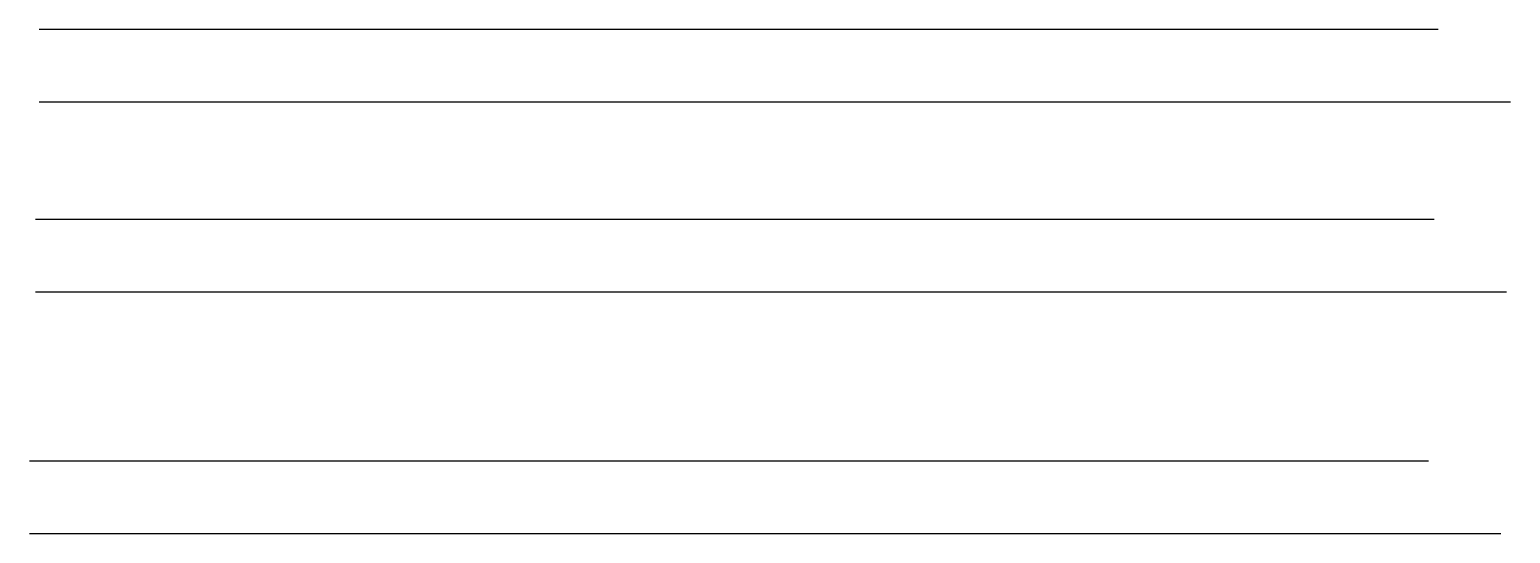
# Model space of a CAD drawing. Extents: x 71 to 512, y 456 to 606.
import ezdxf

# ---------------------------------------------------------------- set-up
doc = ezdxf.new("R2010")
doc.units = 0
doc.layers.add('Ebene_1', color=7, linetype='CONTINUOUS')

msp = doc.modelspace()

# ---------------------------------------------------------------- linework, layer by layer
at = {"layer": 'Ebene_1', "color": 3}
for p, q in [((490.763672, 605.636452), (73.963402, 605.636452)), ((73.963402, 584.077836), (512.322312, 584.077836)), ((489.620816, 549.06502), (72.820544, 549.06502)), ((72.820544, 527.506404), (511.179456, 527.506404)), ((487.906528, 477.06502), (71.106258, 477.06502)), ((71.106258, 455.506404), (509.465168, 455.506404))]:
    msp.add_line(p, q, dxfattribs=at)

doc.saveas('drawing.dxf')
